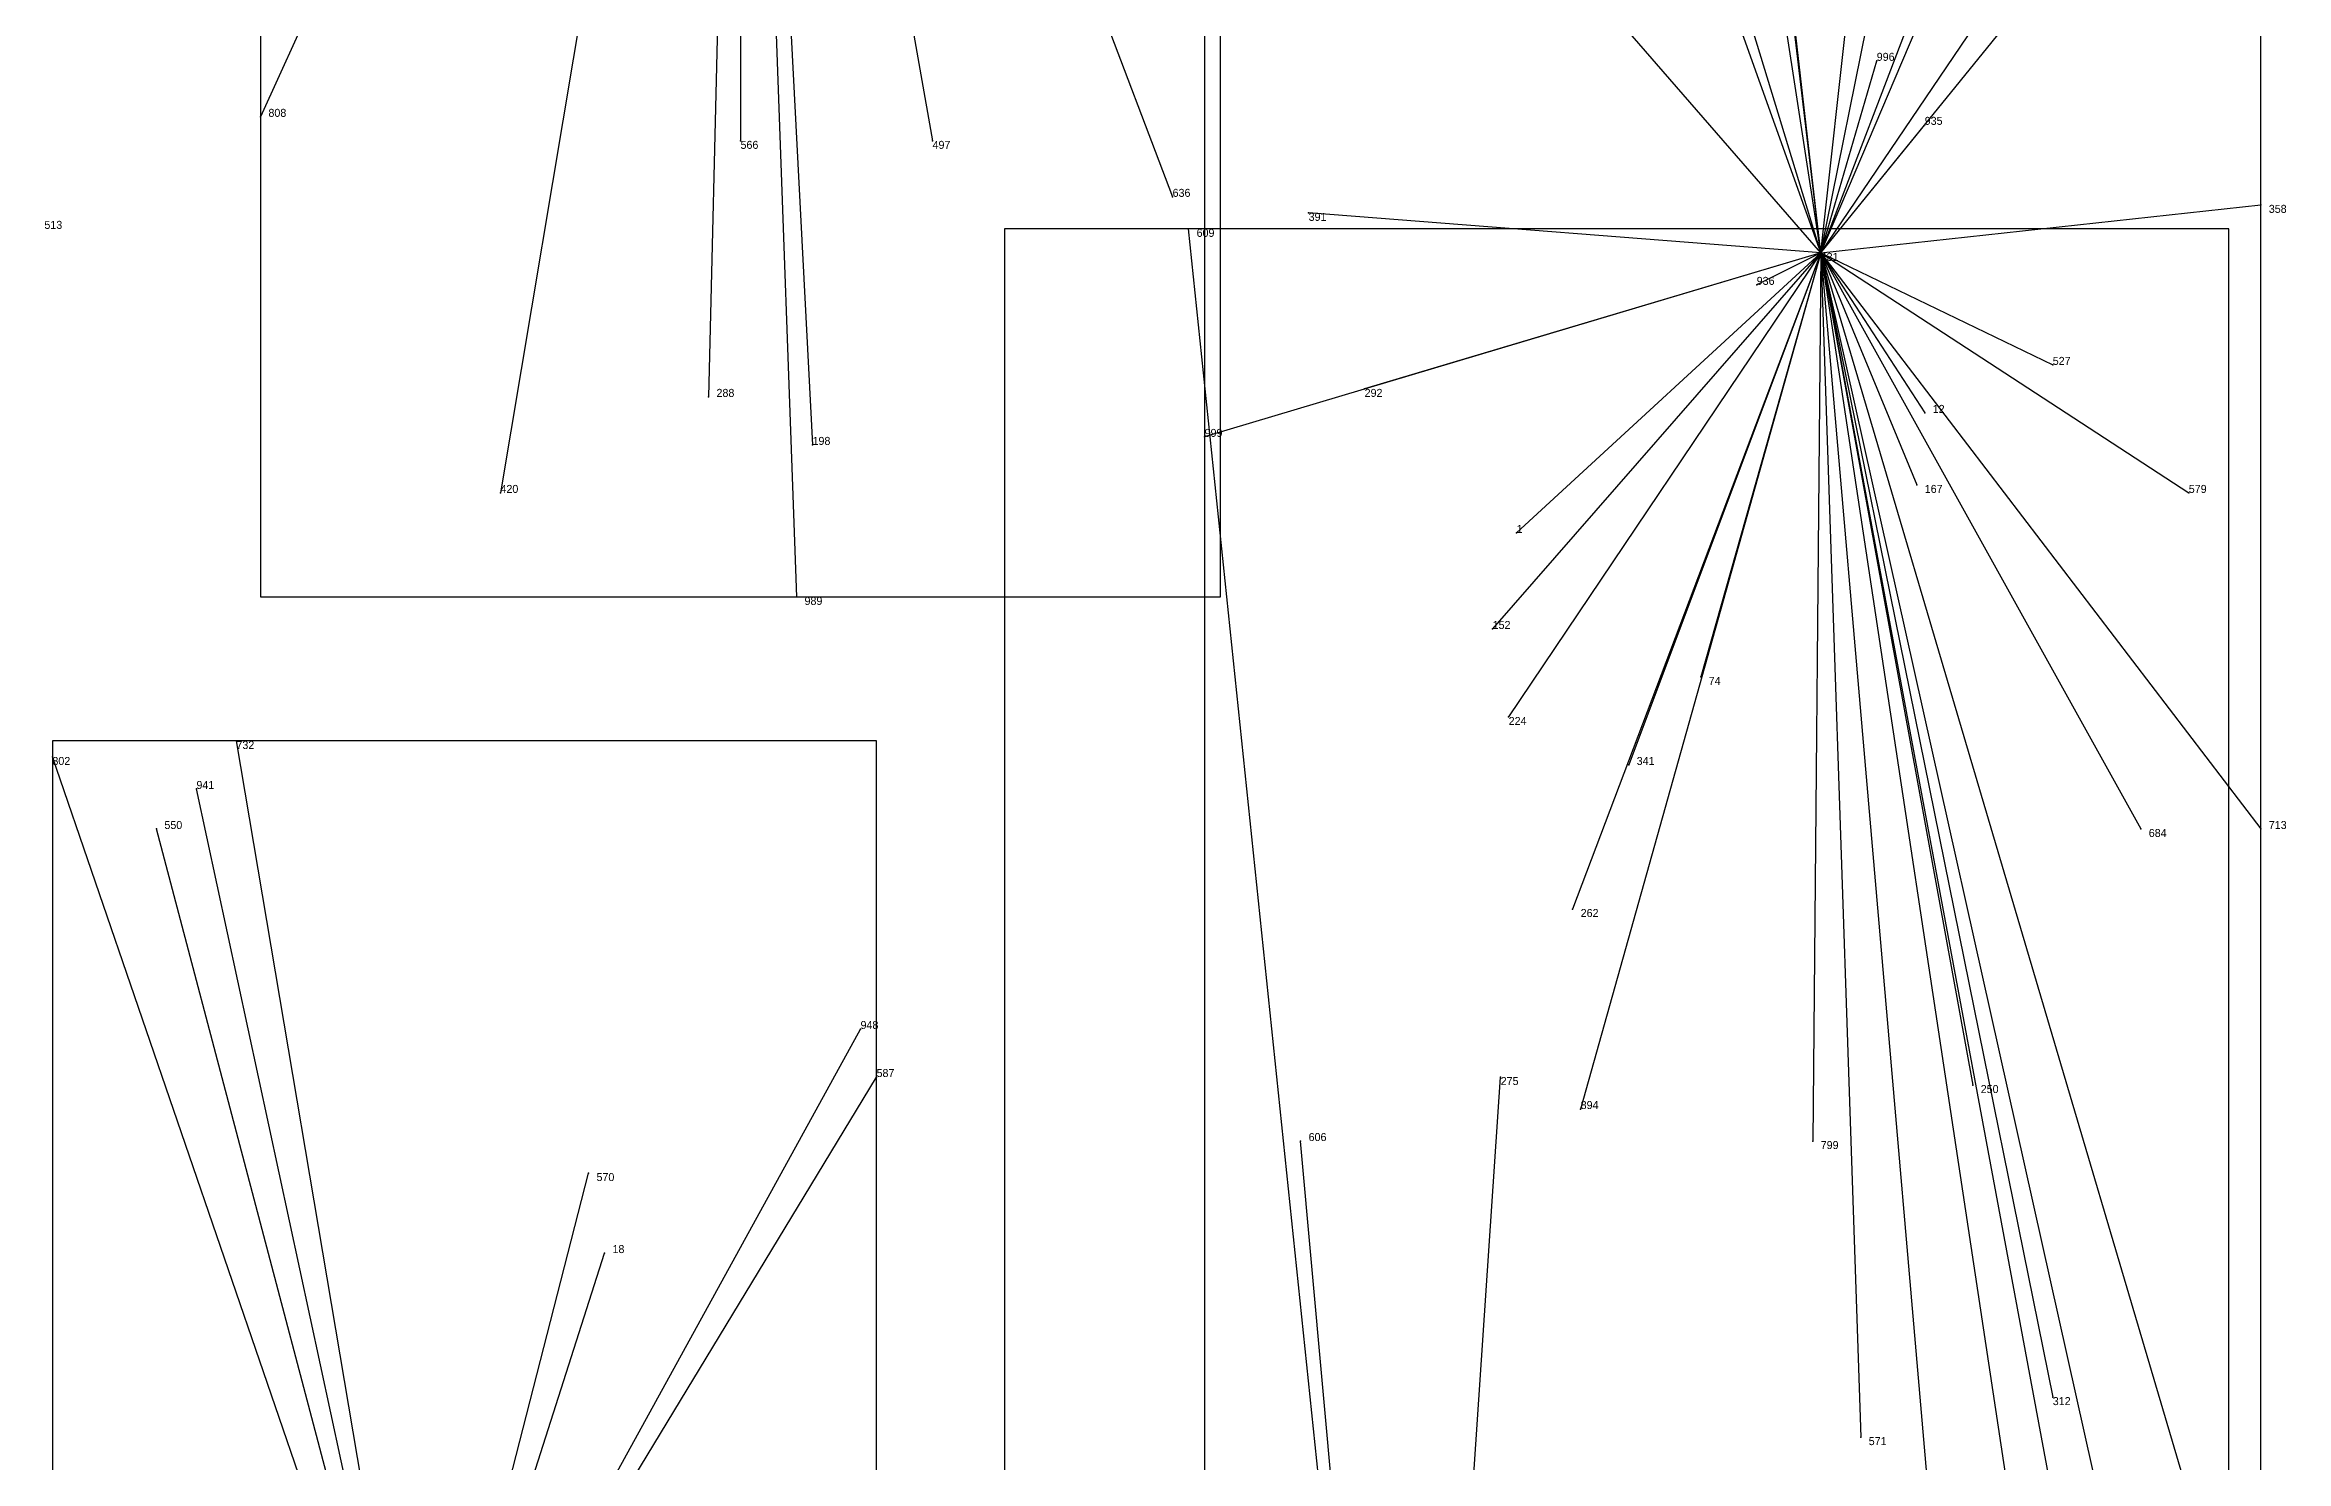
# Model space of a CAD drawing. Extents: x 0 to 1, y 0 to 1.
# Drawn here: x 0.7221 to 1.0022, y 0.239 to 0.416 of the extents above; entities that cross this region are included whole.
import ezdxf

# ---------------------------------------------------------------- set-up
doc = ezdxf.new("R2010")
doc.units = 0
for name, color, linetype in [('Clients', 3, 'CONTINUOUS'), ('Facilities', 3, 'CONTINUOUS'), ('Facilities_lines', 3, 'CONTINUOUS'), ('Min_max_boxes', 1, 'CONTINUOUS'), ('Normals', 1, 'CONTINUOUS'), ('Source_points', 5, 'CONTINUOUS'), ('Text', 3, 'CONTINUOUS')]:
    doc.layers.add(name, color=color, linetype=linetype)

msp = doc.modelspace()

# ---------------------------------------------------------------- linework, layer by layer
at = {"layer": 'Clients', "color": 5}
for p in [(0.951, 0.414), (0.749, 0.407), (0.809, 0.404), (0.833, 0.404), (0.957, 0.406), (0.863, 0.397), (0.88, 0.395), (0.999, 0.396), (0.865, 0.393), (0.936, 0.386), (0.973, 0.376), (0.887, 0.373), (0.805, 0.372), (0.957, 0.37), (0.867, 0.367), (0.818, 0.366), (0.779, 0.36), (0.956, 0.361), (0.99, 0.36), (0.906, 0.355), (0.816, 0.347), (0.903, 0.343), (0.929, 0.337), (0.905, 0.332), (0.746, 0.329), (0.723, 0.327), (0.92, 0.326), (0.741, 0.323), (0.736, 0.318), (0.984, 0.318), (0.999, 0.318), (0.913, 0.308), (0.824, 0.293), (0.826, 0.287), (0.904, 0.287), (0.963, 0.286), (0.914, 0.283), (0.879, 0.279), (0.943, 0.279), (0.79, 0.275), (0.792, 0.265), (0.973, 0.247), (0.949, 0.242)]:
    msp.add_point(p, dxfattribs=at)
at = {"layer": 'Facilities', "color": 3}
msp.add_point((0.944, 0.39), dxfattribs=at)
at = {"layer": 'Facilities_lines', "color": 3}
for p, q in [((0.809, 0.539), (0.749, 0.407)), ((0.809, 0.539), (0.779, 0.36)), ((0.809, 0.539), (0.805, 0.372)), ((0.809, 0.539), (0.863, 0.397)), ((0.809, 0.539), (0.818, 0.366)), ((0.809, 0.539), (0.833, 0.404)), ((0.809, 0.539), (0.809, 0.404)), ((0.809, 0.539), (0.816, 0.347)), ((0.944, 0.39), (0.96, 0.534)), ((0.944, 0.39), (0.905, 0.518)), ((0.944, 0.39), (0.983, 0.492)), ((0.944, 0.39), (0.933, 0.483)), ((0.944, 0.39), (0.913, 0.477)), ((0.944, 0.39), (0.958, 0.459)), ((0.944, 0.39), (0.934, 0.455)), ((0.944, 0.39), (0.898, 0.443)), ((0.944, 0.39), (0.983, 0.438)), ((0.944, 0.39), (0.964, 0.437)), ((0.944, 0.39), (0.94, 0.425)), ((0.944, 0.39), (0.965, 0.421)), ((0.944, 0.39), (0.951, 0.414)), ((0.944, 0.39), (0.957, 0.406)), ((0.944, 0.39), (0.88, 0.395)), ((0.944, 0.39), (0.999, 0.396)), ((0.893, 0.124), (0.865, 0.393)), ((0.944, 0.39), (0.867, 0.367)), ((0.944, 0.39), (0.887, 0.373)), ((0.944, 0.39), (0.903, 0.343)), ((0.944, 0.39), (0.905, 0.332)), ((0.944, 0.39), (0.906, 0.355)), ((0.944, 0.39), (0.913, 0.308)), ((0.944, 0.39), (0.914, 0.283)), ((0.944, 0.39), (0.92, 0.326)), ((0.944, 0.39), (0.929, 0.337)), ((0.944, 0.39), (0.936, 0.386)), ((0.944, 0.39), (0.943, 0.279)), ((0.944, 0.39), (0.957, 0.37)), ((0.944, 0.39), (0.962, 0.182)), ((0.944, 0.39), (0.956, 0.361)), ((0.944, 0.39), (0.98, 0.152)), ((0.944, 0.39), (0.963, 0.286)), ((0.944, 0.39), (0.973, 0.247)), ((0.944, 0.39), (0.994, 0.221)), ((0.944, 0.39), (0.973, 0.376)), ((0.944, 0.39), (0.949, 0.242)), ((0.944, 0.39), (0.99, 0.36)), ((0.944, 0.39), (0.982, 0.186)), ((0.944, 0.39), (0.984, 0.318)), ((0.944, 0.39), (0.999, 0.318)), ((0.944, 0.39), (0.988, 0.193)), ((0.769, 0.193), (0.746, 0.329)), ((0.769, 0.193), (0.723, 0.327)), ((0.769, 0.193), (0.741, 0.323)), ((0.769, 0.193), (0.736, 0.318)), ((0.769, 0.193), (0.824, 0.293)), ((0.769, 0.193), (0.826, 0.287)), ((0.893, 0.124), (0.904, 0.287)), ((0.893, 0.124), (0.879, 0.279)), ((0.769, 0.193), (0.79, 0.275)), ((0.769, 0.193), (0.792, 0.265))]:
    msp.add_line(p, q, dxfattribs=at)
at = {"layer": 'Min_max_boxes', "color": 1}
for p, q in [((0.749, 0.65), (0.749, 0.347)), ((0.749, 0.65), (0.749, 0.347)), ((0.869, 0.347), (0.869, 0.65)), ((0.869, 0.347), (0.869, 0.65)), ((0.867, 0.534), (0.867, 0.152)), ((0.867, 0.534), (0.867, 0.152)), ((0.999, 0.152), (0.999, 0.534)), ((0.999, 0.152), (0.999, 0.534)), ((0.995, 0.393), (0.842, 0.393)), ((0.842, 0.393), (0.842, 0)), ((0.995, 0.393), (0.842, 0.393)), ((0.842, 0.393), (0.842, 0)), ((0.842, 0.393), (0.842, 0.393)), ((0.995, 0), (0.995, 0.393)), ((0.995, 0), (0.995, 0.393)), ((0.995, 0.393), (0.995, 0.393)), ((0.749, 0.347), (0.869, 0.347)), ((0.749, 0.347), (0.869, 0.347)), ((0.749, 0.347), (0.749, 0.347)), ((0.869, 0.347), (0.869, 0.347)), ((0.826, 0.329), (0.723, 0.329)), ((0.723, 0.329), (0.723, 0.007)), ((0.826, 0.329), (0.723, 0.329)), ((0.723, 0.329), (0.723, 0.007)), ((0.723, 0.329), (0.723, 0.329)), ((0.826, 0.007), (0.826, 0.329)), ((0.826, 0.007), (0.826, 0.329)), ((0.826, 0.329), (0.826, 0.329))]:
    msp.add_line(p, q, dxfattribs=at)
at = {"layer": 'Normals', "color": 1}
for p, q in [((0.951, 0.414), (0.951, 0.414, 0.1)), ((0.749, 0.407), (0.749, 0.407, 0.1)), ((0.809, 0.404), (0.809, 0.404, 0.1)), ((0.833, 0.404), (0.833, 0.404, 0.1)), ((0.957, 0.406), (0.957, 0.406, 0.1)), ((0.863, 0.397), (0.863, 0.397, 0.1)), ((0.88, 0.395), (0.88, 0.395, 0.1)), ((0.999, 0.396), (0.999, 0.396, 0.1)), ((0.865, 0.393), (0.865, 0.393, 0.1)), ((0.944, 0.39), (0.944, 0.39, 0.1)), ((0.936, 0.386), (0.936, 0.386, 0.1)), ((0.973, 0.376), (0.973, 0.376, 0.1)), ((0.887, 0.373), (0.887, 0.373, 0.1)), ((0.805, 0.372), (0.805, 0.372, 0.1)), ((0.957, 0.37), (0.957, 0.37, 0.1)), ((0.867, 0.367), (0.867, 0.367, 0.1)), ((0.818, 0.366), (0.818, 0.366, 0.1)), ((0.779, 0.36), (0.779, 0.36, 0.1)), ((0.956, 0.361), (0.956, 0.361, 0.1)), ((0.99, 0.36), (0.99, 0.36, 0.1)), ((0.906, 0.355), (0.906, 0.355, 0.1)), ((0.816, 0.347), (0.816, 0.347, 0.1)), ((0.903, 0.343), (0.903, 0.343, 0.1)), ((0.929, 0.337), (0.929, 0.337, 0.1)), ((0.905, 0.332), (0.905, 0.332, 0.1)), ((0.746, 0.329), (0.746, 0.329, 0.1)), ((0.723, 0.327), (0.723, 0.327, 0.1)), ((0.92, 0.326), (0.92, 0.326, 0.1)), ((0.741, 0.323), (0.741, 0.323, 0.1)), ((0.736, 0.318), (0.736, 0.318, 0.1)), ((0.984, 0.318), (0.984, 0.318, 0.1)), ((0.999, 0.318), (0.999, 0.318, 0.1)), ((0.913, 0.308), (0.913, 0.308, 0.1)), ((0.824, 0.293), (0.824, 0.293, 0.1)), ((0.826, 0.287), (0.826, 0.287, 0.1)), ((0.904, 0.287), (0.904, 0.287, 0.1)), ((0.963, 0.286), (0.963, 0.286, 0.1)), ((0.914, 0.283), (0.914, 0.283, 0.1)), ((0.879, 0.279), (0.879, 0.279, 0.1)), ((0.943, 0.279), (0.943, 0.279, 0.1)), ((0.79, 0.275), (0.79, 0.275, 0.1)), ((0.792, 0.265), (0.792, 0.265, 0.1)), ((0.973, 0.247), (0.973, 0.247, 0.1)), ((0.949, 0.242), (0.949, 0.242, 0.1))]:
    msp.add_line(p, q, dxfattribs=at)
at = {"layer": 'Source_points', "color": 5}
for p in [(0.951, 0.414), (0.749, 0.407), (0.809, 0.404), (0.833, 0.404), (0.957, 0.406), (0.863, 0.397), (0.88, 0.395), (0.999, 0.396), (0.865, 0.393), (0.944, 0.39), (0.936, 0.386), (0.973, 0.376), (0.887, 0.373), (0.805, 0.372), (0.957, 0.37), (0.867, 0.367), (0.818, 0.366), (0.779, 0.36), (0.956, 0.361), (0.99, 0.36), (0.906, 0.355), (0.816, 0.347), (0.903, 0.343), (0.929, 0.337), (0.905, 0.332), (0.746, 0.329), (0.723, 0.327), (0.92, 0.326), (0.741, 0.323), (0.736, 0.318), (0.984, 0.318), (0.999, 0.318), (0.913, 0.308), (0.824, 0.293), (0.826, 0.287), (0.904, 0.287), (0.963, 0.286), (0.914, 0.283), (0.879, 0.279), (0.943, 0.279), (0.79, 0.275), (0.792, 0.265), (0.973, 0.247), (0.949, 0.242)]:
    msp.add_point(p, dxfattribs=at)

# ---------------------------------------------------------------- texts
at = {"layer": 'Text', "color": 3}
for s, p in [('996', (0.951, 0.414)), ('808', (0.75, 0.407)), ('935', (0.957, 0.406)), ('566', (0.809, 0.403)), ('497', (0.833, 0.403)), ('636', (0.863, 0.397)), ('391', (0.88, 0.394)), ('358', (1, 0.395)), ('513', (0.722, 0.393)), ('609', (0.866, 0.392)), ('431', (0.944, 0.389)), ('936', (0.936, 0.386)), ('527', (0.973, 0.376)), ('288', (0.806, 0.372)), ('292', (0.887, 0.372)), ('12', (0.958, 0.37)), ('198', (0.818, 0.366)), ('999', (0.867, 0.367)), ('420', (0.779, 0.36)), ('167', (0.957, 0.36)), ('579', (0.99, 0.36)), ('1', (0.906, 0.355)), ('989', (0.817, 0.346)), ('152', (0.903, 0.343)), ('74', (0.93, 0.336)), ('224', (0.905, 0.331)), ('732', (0.746, 0.328)), ('802', (0.723, 0.326)), ('341', (0.921, 0.326)), ('941', (0.741, 0.323)), ('550', (0.737, 0.318)), ('684', (0.985, 0.317)), ('713', (1, 0.318)), ('262', (0.914, 0.307)), ('948', (0.824, 0.293)), ('587', (0.826, 0.287)), ('275', (0.904, 0.286)), ('250', (0.964, 0.285)), ('894', (0.914, 0.283)), ('606', (0.88, 0.279)), ('799', (0.944, 0.278)), ('570', (0.791, 0.274)), ('18', (0.793, 0.265)), ('312', (0.973, 0.246)), ('571', (0.95, 0.241))]:
    msp.add_text(s, height=0.001, dxfattribs=at).set_placement(p)

doc.saveas('drawing.dxf')
